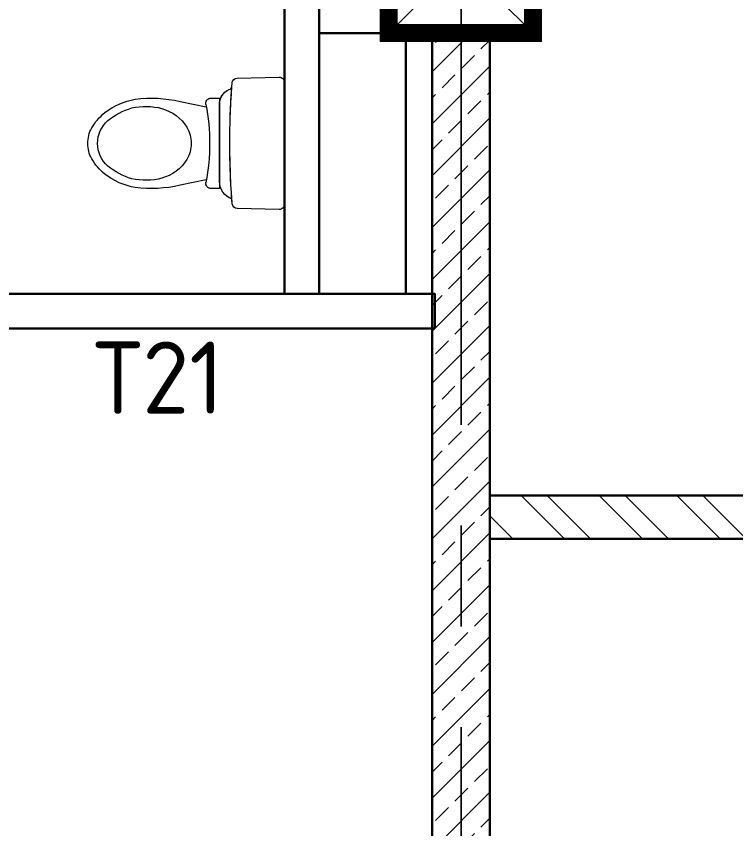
# Model space of a CAD drawing. Header units: millimetres. Extents: x -7566 to 51834, y -19356 to 38606.
# Drawn here: x 4862 to 7353, y 2994 to 5807 of the extents above; entities that cross this region are included whole.
import ezdxf

# ---------------------------------------------------------------- set-up
doc = ezdxf.new("R2010")
doc.units = ezdxf.units.MM
doc.linetypes.add('CENTER2', pattern=[28.575, 19.05, -3.175, 3.175, -3.175])
doc.linetypes.add('STROT', pattern=[1.7, 0.5, -1.2])
for name, color, linetype, lineweight in [('++++обратка', 5, 'Continuous', 30), ('++ОВ Надписи', 7, 'Continuous', 20), ('SANTECHNIC', 144, 'Continuous', 9), ('STENA', 22, 'Continuous', 50), ('Вытяжка', 5, 'Continuous', 35), ('Колонна', 15, 'Continuous', 30), ('Колонны', 7, 'Continuous', 30), ('оси', 6, 'STROT', 9), ('стена', 7, 'Continuous', 53), ('СТЕНЫ', 250, 'Continuous', 35)]:
    doc.layers.add(name, color=color, linetype=linetype, lineweight=lineweight)
doc.layers.get('++++обратка').off()
doc.styles.add('GOST Common_I', font='', dxfattribs={"height": 200})
doc.styles.get('GOST Common_I').set_extended_font_data('GOST Common')

# ---------------------------------------------------------------- blocks, each defined once
blk = doc.blocks.new('к')
at = {"lineweight": 0}
for p, q in [((6373750, -182890), (6374150, -183290)), ((6373750, -183290), (6374150, -182890))]:
    blk.add_line(p, q, dxfattribs=at)
at = {"color": 1, "lineweight": 30, "ltscale": 20}
blk.add_lwpolyline([(6373750, -182890), (6374150, -182890), (6374150, -183290), (6373750, -183290)], close=True, dxfattribs=at)
at = {"layer": 'Колонна', "color": 7, "ltscale": 100, "const_width": 50}
blk.add_lwpolyline([(6373750, -182890), (6374150, -182890), (6374150, -183290), (6373750, -183290)], close=True, dxfattribs=at)
blk = doc.blocks.new('бид')
at = {"layer": 'SANTECHNIC', "color": 163, "lineweight": 5, "true_color": 0x617bb3}
for p, q in [((21701.7, 22593.6), (21846.7, 22590.2)), ((21683.2, 22153.5), (21683.2, 22575.6)), ((21908.2, 22208.1), (21908.2, 22521)), ((21908.2, 22521), (21937.6, 22521)), ((21953.7, 22491.2), (22044.7, 22509.9)), ((21908.2, 22497.3), (21908.2, 22231.8)), ((22044.7, 22219.2), (21953.7, 22237.9)), ((21937.6, 22208.1), (21908.2, 22208.1)), ((21846.7, 22138.9), (21701.7, 22135.5))]:
    blk.add_line(p, q, dxfattribs=at)
at = {"layer": 'SANTECHNIC', "color": 163, "lineweight": 5, "true_color": 0x617bb3, "extrusion": (0, 0, -1)}
for centre, major_axis, ratio, start_param, end_param in [((21701.2, 22575.6), (12.7, 12.7), 1, 3.926973, 5.521574), ((21701.2, 22575.6), (12.7, 12.7), 1, 3.926973, 5.521574), ((21701.2, 22575.6), (12.7, 12.7), 1, 3.926973, 5.521574), ((21701.2, 22575.6), (12.7, 12.7), 1, 3.926973, 5.521574), ((21701.2, 22575.6), (12.7, 12.7), 1, 3.926973, 5.521574), ((21701.2, 22575.6), (12.7, 12.7), 1, 3.926973, 5.521574), ((21701.2, 22575.6), (12.7, 12.7), 1, 3.926973, 5.521574), ((21701.2, 22575.6), (12.7, 12.7), 1, 3.926973, 5.521574), ((21701.2, 22575.6), (12.7, 12.7), 1, 3.926973, 5.521574), ((21701.2, 22575.6), (12.7, 12.7), 1, 3.926973, 5.521574), ((21701.2, 22575.6), (12.7, 12.7), 1, 3.926973, 5.521574), ((21846.3, 22572.2), (12.7, 12.7), 1, 5.521549, 6.989943), ((21846.3, 22572.2), (12.7, 12.7), 1, 5.521549, 6.989943), ((21846.3, 22572.2), (12.7, 12.7), 1, 5.521549, 6.989943), ((21846.3, 22572.2), (12.7, 12.7), 1, 5.521549, 6.989943), ((21846.3, 22572.2), (12.7, 12.7), 1, 5.521549, 6.989943), ((21846.3, 22572.2), (12.7, 12.7), 1, 5.521549, 6.989943), ((21846.3, 22572.2), (12.7, 12.7), 1, 5.521549, 6.989943), ((21846.3, 22572.2), (12.7, 12.7), 1, 5.521549, 6.989943), ((21846.3, 22572.2), (12.7, 12.7), 1, 5.521549, 6.989943), ((21846.3, 22572.2), (12.7, 12.7), 1, 5.521549, 6.989943), ((21846.3, 22572.2), (12.7, 12.7), 1, 5.521549, 6.989943), ((19269, 22369.2), (1840.7, -1840.7), 1, -0.863983, -0.857583), ((19269, 22369.2), (1840.7, -1840.7), 1, -0.863983, -0.857583), ((19269, 22369.2), (1840.7, -1840.7), 1, -0.863983, -0.857583), ((19269, 22369.2), (1840.7, -1840.7), 1, -0.863983, -0.857583), ((19269, 22369.2), (1840.7, -1840.7), 1, -0.863983, -0.857583), ((19269, 22369.2), (1840.7, -1840.7), 1, -0.863983, -0.857583), ((19269, 22369.2), (1840.7, -1840.7), 1, -0.863983, -0.857583), ((19269, 22369.2), (1840.7, -1840.7), 1, -0.863983, -0.857583), ((19269, 22369.2), (1840.7, -1840.7), 1, -0.863983, -0.857583), ((19269, 22369.2), (1840.7, -1840.7), 1, -0.863983, -0.857583), ((19269, 22369.2), (1840.7, 1840.7), 1, 0.706814, 0.787191), ((21845.2, 22497.3), (44.5, 44.5), 1, 5.824608, 7.068567), ((21845.2, 22497.3), (44.5, 44.5), 1, 5.824608, 7.068567), ((21845.2, 22497.3), (44.5, 44.5), 1, 5.824608, 7.068567), ((21845.2, 22497.3), (44.5, 44.5), 1, 5.824608, 7.068567), ((21845.2, 22497.3), (44.5, 44.5), 1, 5.824608, 7.068567), ((21845.2, 22497.3), (44.5, 44.5), 1, 5.824608, 7.068567), ((21845.2, 22497.3), (44.5, 44.5), 1, 5.824608, 7.068567), ((21845.2, 22497.3), (44.5, 44.5), 1, 5.824608, 7.068567), ((21845.2, 22497.3), (44.5, 44.5), 1, 5.824608, 7.068567), ((21845.2, 22497.3), (44.5, 44.5), 1, 5.824608, 7.068567), ((21845.2, 22497.3), (44.5, 44.5), 1, 5.824605, 7.068567), ((19269, 22369.2), (1840.7, 1840.7), 1, 0.713213, 0.787191), ((19269, 22369.2), (1840.7, 1840.7), 1, 0.713213, 0.787191), ((19269, 22369.2), (1840.7, 1840.7), 1, 0.713213, 0.787191), ((19269, 22369.2), (1840.7, 1840.7), 1, 0.713213, 0.787191), ((19269, 22369.2), (1840.7, 1840.7), 1, 0.713213, 0.787191), ((19269, 22369.2), (1840.7, 1840.7), 1, 0.713213, 0.787191), ((19269, 22369.2), (1840.7, 1840.7), 1, 0.713213, 0.787191), ((19269, 22369.2), (1840.7, 1840.7), 1, 0.713213, 0.787191), ((19269, 22369.2), (1840.7, 1840.7), 1, 0.713213, 0.787191), ((19269, 22369.2), (1840.7, 1840.7), 1, 0.713213, 0.787191), ((21937.6, 22503), (12.7, 12.7), 1, 5.497805, 7.263294), ((21937.6, 22503), (12.7, 12.7), 1, 5.497805, 7.263294), ((21937.6, 22503), (12.7, 12.7), 1, 5.497805, 7.263294), ((21937.6, 22503), (12.7, 12.7), 1, 5.497805, 7.263294), ((21937.6, 22503), (12.7, 12.7), 1, 5.497805, 7.263294), ((21937.6, 22503), (12.7, 12.7), 1, 5.497805, 7.263294), ((21937.6, 22503), (12.7, 12.7), 1, 5.497805, 7.263294), ((21937.6, 22503), (12.7, 12.7), 1, 5.497805, 7.263294), ((21937.6, 22503), (12.7, 12.7), 1, 5.497805, 7.263294), ((21937.6, 22503), (12.7, 12.7), 1, 5.497805, 7.263294), ((21937.6, 22503), (12.7, 12.7), 1, 5.497805, 7.263294), ((22143.4, 22076.8), (314.1, -314.1), 1, 3.702908, 4.054452), ((22143.4, 22076.8), (314.1, -314.1), 1, 3.702908, 4.054452), ((22143.4, 22076.8), (314.1, -314.1), 1, 3.702908, 4.054452), ((22143.4, 22076.8), (314.1, -314.1), 1, 3.702908, 4.054452), ((22143.4, 22076.8), (314.1, -314.1), 1, 3.702908, 4.054452), ((22143.4, 22076.8), (314.1, -314.1), 1, 3.702908, 4.054452), ((22143.4, 22076.8), (314.1, -314.1), 1, 3.702908, 4.054452), ((22143.4, 22076.8), (314.1, -314.1), 1, 3.702908, 4.054452), ((22143.4, 22076.8), (314.1, -314.1), 1, 3.702908, 4.054452), ((22143.4, 22076.8), (314.1, -314.1), 1, 3.702908, 4.054452), ((22143.4, 22076.8), (314.1, -314.1), 1, 3.702908, 4.054452), ((22160.4, 22284.9), (166.8, 166.8), 1, 5.66572, 6.159469), ((22160.4, 22284.9), (166.8, 166.8), 1, 5.66572, 6.159469), ((22160.4, 22284.9), (166.8, 166.8), 1, 5.66572, 6.159469), ((22160.4, 22284.9), (166.8, 166.8), 1, 5.66572, 6.159469), ((22160.4, 22284.9), (166.8, 166.8), 1, 5.66572, 6.159469), ((22160.4, 22284.9), (166.8, 166.8), 1, 5.66572, 6.159469), ((22160.4, 22284.9), (166.8, 166.8), 1, 5.66572, 6.159469), ((22160.4, 22284.9), (166.8, 166.8), 1, 5.66572, 6.159469), ((22160.4, 22284.9), (166.8, 166.8), 1, 5.66572, 6.159469), ((22160.4, 22284.9), (166.8, 166.8), 1, 5.66572, 6.159469), ((22160.4, 22284.9), (166.8, 166.8), 1, 5.66572, 6.159469), ((22639.9, 22364.6), (493.4, 493.4), 1, 3.732293, 4.121682), ((22639.9, 22364.6), (493.4, 493.4), 1, 3.732293, 4.121682), ((22639.9, 22364.6), (493.4, 493.4), 1, 3.732293, 4.121682), ((22639.9, 22364.6), (493.4, 493.4), 1, 3.732293, 4.121682), ((22639.9, 22364.6), (493.4, 493.4), 1, 3.732293, 4.121682), ((22639.9, 22364.6), (493.4, 493.4), 1, 3.732293, 4.121682), ((22639.9, 22364.6), (493.4, 493.4), 1, 3.732293, 4.121682), ((22639.9, 22364.6), (493.4, 493.4), 1, 3.732293, 4.121682), ((22639.9, 22364.6), (493.4, 493.4), 1, 3.732293, 4.121682), ((22639.9, 22364.6), (493.4, 493.4), 1, 3.732293, 4.121682), ((22639.9, 22364.6), (493.4, 493.4), 1, 3.732293, 4.121682), ((22147.8, 22340.4), (106.2, -106.2), 1, 2.917964, 3.65895), ((22147.8, 22340.4), (106.2, -106.2), 1, 2.917964, 3.65895), ((22147.8, 22340.4), (106.2, -106.2), 1, 2.917964, 3.65895), ((22147.8, 22340.4), (106.2, -106.2), 1, 2.917964, 3.65895), ((22147.8, 22340.4), (106.2, -106.2), 1, 2.917964, 3.65895), ((22147.8, 22340.4), (106.2, -106.2), 1, 2.917964, 3.65895), ((22147.8, 22340.4), (106.2, -106.2), 1, 2.917964, 3.65895), ((22147.8, 22340.4), (106.2, -106.2), 1, 2.917964, 3.65895), ((22147.8, 22340.4), (106.2, -106.2), 1, 2.917964, 3.65895), ((22147.8, 22340.4), (106.2, -106.2), 1, 2.917964, 3.65895), ((22147.8, 22340.4), (106.2, -106.2), 1, 2.917964, 3.65895), ((22163.4, 22276.3), (152.8, 152.8), 1, 5.238454, 5.72234), ((22163.4, 22276.3), (152.8, 152.8), 1, 5.238454, 5.72234), ((22163.4, 22276.3), (152.8, 152.8), 1, 5.238454, 5.72234), ((22163.4, 22276.3), (152.8, 152.8), 1, 5.238454, 5.72234), ((22163.4, 22276.3), (152.8, 152.8), 1, 5.238454, 5.72234), ((22163.4, 22276.3), (152.8, 152.8), 1, 5.238454, 5.72234), ((22163.4, 22276.3), (152.8, 152.8), 1, 5.238454, 5.72234), ((22163.4, 22276.3), (152.8, 152.8), 1, 5.238454, 5.72234), ((22163.4, 22276.3), (152.8, 152.8), 1, 5.238454, 5.72234), ((22163.4, 22276.3), (152.8, 152.8), 1, 5.238454, 5.72234), ((22163.4, 22276.3), (152.8, 152.8), 1, 5.238454, 5.72234), ((22147.4, 22264.9), (163.5, 163.5), 1, 5.779049, 6.187594), ((22147.4, 22264.9), (163.5, 163.5), 1, 5.779049, 6.187594), ((22147.4, 22264.9), (163.5, 163.5), 1, 5.779049, 6.187594), ((22147.4, 22264.9), (163.5, 163.5), 1, 5.779049, 6.187594), ((22147.4, 22264.9), (163.5, 163.5), 1, 5.779049, 6.187594), ((22147.4, 22264.9), (163.5, 163.5), 1, 5.779049, 6.187594), ((22147.4, 22264.9), (163.5, 163.5), 1, 5.779049, 6.187594), ((22147.4, 22264.9), (163.5, 163.5), 1, 5.779049, 6.187594), ((22147.4, 22264.9), (163.5, 163.5), 1, 5.779049, 6.187594), ((22147.4, 22264.9), (163.5, 163.5), 1, 5.779049, 6.187594), ((22147.4, 22264.9), (163.5, 163.5), 1, 5.779049, 6.187594), ((22176, 22314.7), (143.4, -143.4), 1, 4.618354, 4.963396), ((22176, 22314.7), (143.4, -143.4), 1, 4.618354, 4.963396), ((22176, 22314.7), (143.4, -143.4), 1, 4.618354, 4.963396), ((22176, 22314.7), (143.4, -143.4), 1, 4.618354, 4.963396), ((22176, 22314.7), (143.4, -143.4), 1, 4.618354, 4.963396), ((22176, 22314.7), (143.4, -143.4), 1, 4.618354, 4.963396), ((22176, 22314.7), (143.4, -143.4), 1, 4.618354, 4.963396), ((22176, 22314.7), (143.4, -143.4), 1, 4.618354, 4.963396), ((22176, 22314.7), (143.4, -143.4), 1, 4.618354, 4.963396), ((22176, 22314.7), (143.4, -143.4), 1, 4.618354, 4.963396), ((22176, 22314.7), (143.4, -143.4), 1, 4.618354, 4.963396), ((22227.8, 22365.3), (72.5, 72.5), 1, 6.205612, 7.075907), ((22227.8, 22365.3), (72.5, 72.5), 1, 6.205612, 7.075907), ((22227.8, 22365.3), (72.5, 72.5), 1, 6.205612, 7.075907), ((22227.8, 22365.3), (72.5, 72.5), 1, 6.205612, 7.075907), ((22227.8, 22365.3), (72.5, 72.5), 1, 6.205612, 7.075907), ((22227.8, 22365.3), (72.5, 72.5), 1, 6.205612, 7.075907), ((22227.8, 22365.3), (72.5, 72.5), 1, 6.205612, 7.075907), ((22227.8, 22365.3), (72.5, 72.5), 1, 6.205612, 7.075907), ((22227.8, 22365.3), (72.5, 72.5), 1, 6.205612, 7.075907), ((22227.8, 22365.3), (72.5, 72.5), 1, 6.205612, 7.075907), ((22227.8, 22365.3), (72.5, 72.5), 1, 6.205612, 7.075907), ((21845.2, 22351.5), (44.5, 44.5), 1, -0.45858, -0.458577), ((21845.2, 22351.5), (44.5, 44.5), 1, -0.45858, -0.458577), ((21845.2, 22351.5), (44.5, 44.5), 1, -0.45858, -0.458577), ((21845.2, 22351.5), (44.5, 44.5), 1, -0.45858, -0.458577), ((21845.2, 22351.5), (44.5, 44.5), 1, -0.45858, -0.458577), ((21845.2, 22351.5), (44.5, 44.5), 1, -0.45858, -0.458577), ((21845.2, 22351.5), (44.5, 44.5), 1, -0.45858, -0.458577), ((21845.2, 22351.5), (44.5, 44.5), 1, -0.45858, -0.458577), ((21845.2, 22351.5), (44.5, 44.5), 1, -0.45858, -0.458577), ((21845.2, 22351.5), (44.5, 44.5), 1, -0.45858, -0.458577), ((22121.6, 22364.6), (81.5, -81.5), 1, 2.356198, 2.861304), ((22121.6, 22364.6), (81.5, -81.5), 1, 2.356198, 2.861304), ((22121.6, 22364.6), (81.5, -81.5), 1, 2.356198, 2.861304), ((22121.6, 22364.6), (81.5, -81.5), 1, 2.356198, 2.861304), ((22121.6, 22364.6), (81.5, -81.5), 1, 2.356198, 2.861304), ((22121.6, 22364.6), (81.5, -81.5), 1, 2.356198, 2.861304), ((22121.6, 22364.6), (81.5, -81.5), 1, 2.356198, 2.861304), ((22121.6, 22364.6), (81.5, -81.5), 1, 2.356198, 2.861304), ((22121.6, 22364.6), (81.5, -81.5), 1, 2.356198, 2.861304), ((22121.6, 22364.6), (81.5, -81.5), 1, 2.356198, 2.861304), ((22121.6, 22364.6), (81.5, -81.5), 1, 2.356198, 2.861304), ((22256.3, 22366.7), (75.9, -75.9), 1, -1.283954, -0.765249), ((22256.3, 22366.7), (75.9, -75.9), 1, -1.283954, -0.765249), ((22256.3, 22366.7), (75.9, -75.9), 1, -1.283954, -0.765249), ((22256.3, 22366.7), (75.9, -75.9), 1, -1.283954, -0.765249), ((22256.3, 22366.7), (75.9, -75.9), 1, -1.283954, -0.765249), ((22256.3, 22366.7), (75.9, -75.9), 1, -1.283954, -0.765249), ((22256.3, 22366.7), (75.9, -75.9), 1, -1.283954, -0.765249), ((22256.3, 22366.7), (75.9, -75.9), 1, -1.283954, -0.765249), ((22256.3, 22366.7), (75.9, -75.9), 1, -1.283954, -0.765249), ((22256.3, 22366.7), (75.9, -75.9), 1, -1.283954, -0.765249), ((22256.3, 22366.7), (75.9, -75.9), 1, -1.283954, -0.765249), ((19269, 22359.9), (1840.7, -1840.7), 1, -0.787192, -0.706815), ((19269, 22359.9), (1840.7, -1840.7), 1, -0.787192, -0.714012), ((19269, 22359.9), (1840.7, -1840.7), 1, -0.787192, -0.714012), ((19269, 22359.9), (1840.7, -1840.7), 1, -0.787192, -0.714012), ((19269, 22359.9), (1840.7, -1840.7), 1, -0.787192, -0.714012), ((19269, 22359.9), (1840.7, -1840.7), 1, -0.787192, -0.714012), ((19269, 22359.9), (1840.7, -1840.7), 1, -0.787192, -0.714012), ((19269, 22359.9), (1840.7, -1840.7), 1, -0.787192, -0.714012), ((19269, 22359.9), (1840.7, -1840.7), 1, -0.787192, -0.714012), ((19269, 22359.9), (1840.7, -1840.7), 1, -0.787192, -0.714012), ((19269, 22359.9), (1840.7, -1840.7), 1, -0.787192, -0.714012), ((22121.6, 22364.6), (81.5, -81.5), 1, 1.851087, 2.356193), ((22121.6, 22364.6), (81.5, -81.5), 1, 1.851087, 2.356193), ((22121.6, 22364.6), (81.5, -81.5), 1, 1.851087, 2.356193), ((22121.6, 22364.6), (81.5, -81.5), 1, 1.851087, 2.356193), ((22121.6, 22364.6), (81.5, -81.5), 1, 1.851087, 2.356193), ((22121.6, 22364.6), (81.5, -81.5), 1, 1.851087, 2.356193), ((22121.6, 22364.6), (81.5, -81.5), 1, 1.851087, 2.356193), ((22121.6, 22364.6), (81.5, -81.5), 1, 1.851087, 2.356193), ((22121.6, 22364.6), (81.5, -81.5), 1, 1.851087, 2.356193), ((22121.6, 22364.6), (81.5, -81.5), 1, 1.851087, 2.356193), ((22121.6, 22364.6), (81.5, -81.5), 1, 1.851087, 2.356193), ((22227.8, 22363.8), (72.5, 72.5), 1, 0.778081, 1.648375), ((22227.8, 22363.8), (72.5, 72.5), 1, 0.778081, 1.648375), ((22227.8, 22363.8), (72.5, 72.5), 1, 0.778081, 1.648375), ((22227.8, 22363.8), (72.5, 72.5), 1, 0.778081, 1.648375), ((22227.8, 22363.8), (72.5, 72.5), 1, 0.778081, 1.648375), ((22227.8, 22363.8), (72.5, 72.5), 1, 0.778081, 1.648375), ((22227.8, 22363.8), (72.5, 72.5), 1, 0.778081, 1.648375), ((22227.8, 22363.8), (72.5, 72.5), 1, 0.778081, 1.648375), ((22227.8, 22363.8), (72.5, 72.5), 1, 0.778081, 1.648375), ((22227.8, 22363.8), (72.5, 72.5), 1, 0.778081, 1.648375), ((22227.8, 22363.8), (72.5, 72.5), 1, 0.778081, 1.648375), ((22256.3, 22362.4), (75.9, -75.9), 1, -0.805548, -0.286843), ((22256.3, 22362.4), (75.9, -75.9), 1, -0.805548, -0.286843), ((22256.3, 22362.4), (75.9, -75.9), 1, -0.805548, -0.286843), ((22256.3, 22362.4), (75.9, -75.9), 1, -0.805548, -0.286843), ((22256.3, 22362.4), (75.9, -75.9), 1, -0.805548, -0.286843), ((22256.3, 22362.4), (75.9, -75.9), 1, -0.805548, -0.286843), ((22256.3, 22362.4), (75.9, -75.9), 1, -0.805548, -0.286843), ((22256.3, 22362.4), (75.9, -75.9), 1, -0.805548, -0.286843), ((22256.3, 22362.4), (75.9, -75.9), 1, -0.805548, -0.286843), ((22256.3, 22362.4), (75.9, -75.9), 1, -0.805548, -0.286843), ((22256.3, 22362.4), (75.9, -75.9), 1, -0.805548, -0.286843), ((22176, 22414.4), (143.4, 143.4), 1, 1.319789, 1.66483), ((22176, 22414.4), (143.4, 143.4), 1, 1.319789, 1.66483), ((22176, 22414.4), (143.4, 143.4), 1, 1.319789, 1.66483), ((22176, 22414.4), (143.4, 143.4), 1, 1.319789, 1.66483), ((22176, 22414.4), (143.4, 143.4), 1, 1.319789, 1.66483), ((22176, 22414.4), (143.4, 143.4), 1, 1.319789, 1.66483), ((22176, 22414.4), (143.4, 143.4), 1, 1.319789, 1.66483), ((22176, 22414.4), (143.4, 143.4), 1, 1.319789, 1.66483), ((22176, 22414.4), (143.4, 143.4), 1, 1.319789, 1.66483), ((22176, 22414.4), (143.4, 143.4), 1, 1.319789, 1.66483), ((22176, 22414.4), (143.4, 143.4), 1, 1.319789, 1.66483), ((22147.8, 22388.7), (106.2, -106.2), 1, 1.053441, 1.794427), ((22147.8, 22388.7), (106.2, -106.2), 1, 1.053441, 1.794427), ((22147.8, 22388.7), (106.2, -106.2), 1, 1.053441, 1.794427), ((22147.8, 22388.7), (106.2, -106.2), 1, 1.053441, 1.794427), ((22147.8, 22388.7), (106.2, -106.2), 1, 1.053441, 1.794427), ((22147.8, 22388.7), (106.2, -106.2), 1, 1.053441, 1.794427), ((22147.8, 22388.7), (106.2, -106.2), 1, 1.053441, 1.794427), ((22147.8, 22388.7), (106.2, -106.2), 1, 1.053441, 1.794427), ((22147.8, 22388.7), (106.2, -106.2), 1, 1.053441, 1.794427), ((22147.8, 22388.7), (106.2, -106.2), 1, 1.053441, 1.794427), ((22147.8, 22388.7), (106.2, -106.2), 1, 1.053441, 1.794427), ((22147.4, 22464.2), (163.5, 163.5), 1, 1.666383, 2.074928), ((22147.4, 22464.2), (163.5, 163.5), 1, 1.666383, 2.074928), ((22147.4, 22464.2), (163.5, 163.5), 1, 1.666383, 2.074928), ((22147.4, 22464.2), (163.5, 163.5), 1, 1.666383, 2.074928), ((22147.4, 22464.2), (163.5, 163.5), 1, 1.666383, 2.074928), ((22147.4, 22464.2), (163.5, 163.5), 1, 1.666383, 2.074928), ((22147.4, 22464.2), (163.5, 163.5), 1, 1.666383, 2.074928), ((22147.4, 22464.2), (163.5, 163.5), 1, 1.666383, 2.074928), ((22147.4, 22464.2), (163.5, 163.5), 1, 1.666383, 2.074928), ((22147.4, 22464.2), (163.5, 163.5), 1, 1.666383, 2.074928), ((22147.4, 22464.2), (163.5, 163.5), 1, 1.666383, 2.074928), ((22160.4, 22444.2), (166.8, -166.8), 1, 0.123713, 0.617462), ((22160.4, 22444.2), (166.8, -166.8), 1, 0.123713, 0.617462), ((22160.4, 22444.2), (166.8, -166.8), 1, 0.123713, 0.617462), ((22160.4, 22444.2), (166.8, -166.8), 1, 0.123713, 0.617462), ((22160.4, 22444.2), (166.8, -166.8), 1, 0.123713, 0.617462), ((22160.4, 22444.2), (166.8, -166.8), 1, 0.123713, 0.617462), ((22160.4, 22444.2), (166.8, -166.8), 1, 0.123713, 0.617462), ((22160.4, 22444.2), (166.8, -166.8), 1, 0.123713, 0.617462), ((22160.4, 22444.2), (166.8, -166.8), 1, 0.123713, 0.617462), ((22160.4, 22444.2), (166.8, -166.8), 1, 0.123713, 0.617462), ((22160.4, 22444.2), (166.8, -166.8), 1, 0.123713, 0.617462), ((21845.2, 22231.8), (60.6, -18.2), 0.94795, -0.306526, 0.964502), ((21845.2, 22231.8), (60.6, -18.2), 0.94795, -0.24712, 0.964502), ((21845.2, 22231.8), (60.6, -18.2), 0.94795, -0.24712, 0.964502), ((21845.2, 22231.8), (60.6, -18.2), 0.94795, -0.24712, 0.964502), ((21845.2, 22231.8), (60.6, -18.2), 0.94795, -0.24712, 0.964502), ((21845.2, 22231.8), (60.6, -18.2), 0.94795, -0.24712, 0.964502), ((21845.2, 22231.8), (60.6, -18.2), 0.94795, -0.24712, 0.964502), ((21845.2, 22231.8), (60.6, -18.2), 0.94795, -0.24712, 0.964502), ((21845.2, 22231.8), (60.6, -18.2), 0.94795, -0.24712, 0.964502), ((21845.2, 22231.8), (60.6, -18.2), 0.94795, -0.24712, 0.964502), ((21845.2, 22231.8), (60.6, -18.2), 0.94795, -0.24712, 0.964502), ((21845.2, 22231.8), (60.6, -18.2), 0.94795, -0.306526, -0.24712), ((21845.2, 22231.8), (60.6, -18.2), 0.94795, -0.306526, -0.24712), ((21845.2, 22231.8), (60.6, -18.2), 0.94795, -0.306526, -0.24712), ((21845.2, 22231.8), (60.6, -18.2), 0.94795, -0.306526, -0.24712), ((21845.2, 22231.8), (60.6, -18.2), 0.94795, -0.306526, -0.24712), ((21845.2, 22231.8), (60.6, -18.2), 0.94795, -0.306526, -0.24712), ((21845.2, 22231.8), (60.6, -18.2), 0.94795, -0.306526, -0.24712), ((21845.2, 22231.8), (60.6, -18.2), 0.94795, -0.306526, -0.24712), ((21845.2, 22231.8), (60.6, -18.2), 0.94795, -0.306526, -0.24712), ((21845.2, 22231.8), (60.6, -18.2), 0.94795, -0.306526, -0.24712), ((21937.6, 22226.1), (12.7, 12.7), 1, 0.59071, 2.356199), ((21937.6, 22226.1), (12.7, 12.7), 1, 0.59071, 2.356199), ((21937.6, 22226.1), (12.7, 12.7), 1, 0.59071, 2.356199), ((21937.6, 22226.1), (12.7, 12.7), 1, 0.59071, 2.356199), ((21937.6, 22226.1), (12.7, 12.7), 1, 0.59071, 2.356199), ((21937.6, 22226.1), (12.7, 12.7), 1, 0.59071, 2.356199), ((21937.6, 22226.1), (12.7, 12.7), 1, 0.59071, 2.356199), ((21937.6, 22226.1), (12.7, 12.7), 1, 0.59071, 2.356199), ((21937.6, 22226.1), (12.7, 12.7), 1, 0.59071, 2.356199), ((21937.6, 22226.1), (12.7, 12.7), 1, 0.59071, 2.356199), ((21937.6, 22226.1), (12.7, 12.7), 1, 0.59071, 2.356199), ((22163.4, 22452.8), (152.8, -152.8), 1, 0.560845, 1.04473), ((22163.4, 22452.8), (152.8, -152.8), 1, 0.560845, 1.04473), ((22163.4, 22452.8), (152.8, -152.8), 1, 0.560845, 1.04473), ((22163.4, 22452.8), (152.8, -152.8), 1, 0.560845, 1.04473), ((22163.4, 22452.8), (152.8, -152.8), 1, 0.560845, 1.04473), ((22163.4, 22452.8), (152.8, -152.8), 1, 0.560845, 1.04473), ((22163.4, 22452.8), (152.8, -152.8), 1, 0.560845, 1.04473), ((22163.4, 22452.8), (152.8, -152.8), 1, 0.560845, 1.04473), ((22163.4, 22452.8), (152.8, -152.8), 1, 0.560845, 1.04473), ((22163.4, 22452.8), (152.8, -152.8), 1, 0.560845, 1.04473), ((22163.4, 22452.8), (152.8, -152.8), 1, 0.560845, 1.04473), ((22143.4, 22652.3), (314.1, -314.1), 1, 0.657938, 1.009482), ((22143.4, 22652.3), (314.1, -314.1), 1, 0.657938, 1.009482), ((22143.4, 22652.3), (314.1, -314.1), 1, 0.657938, 1.009482), ((22143.4, 22652.3), (314.1, -314.1), 1, 0.657938, 1.009482), ((22143.4, 22652.3), (314.1, -314.1), 1, 0.657938, 1.009482), ((22143.4, 22652.3), (314.1, -314.1), 1, 0.657938, 1.009482), ((22143.4, 22652.3), (314.1, -314.1), 1, 0.657938, 1.009482), ((22143.4, 22652.3), (314.1, -314.1), 1, 0.657938, 1.009482), ((22143.4, 22652.3), (314.1, -314.1), 1, 0.657938, 1.009482), ((22143.4, 22652.3), (314.1, -314.1), 1, 0.657938, 1.009482), ((22143.4, 22652.3), (314.1, -314.1), 1, 0.657938, 1.009482), ((19269, 22359.9), (1840.7, -1840.7), 1, -0.714012, -0.706815), ((19269, 22359.9), (1840.7, -1840.7), 1, -0.714012, -0.706815), ((19269, 22359.9), (1840.7, -1840.7), 1, -0.714012, -0.706815), ((19269, 22359.9), (1840.7, -1840.7), 1, -0.714012, -0.706815), ((19269, 22359.9), (1840.7, -1840.7), 1, -0.714012, -0.706815), ((19269, 22359.9), (1840.7, -1840.7), 1, -0.714012, -0.706815), ((19269, 22359.9), (1840.7, -1840.7), 1, -0.714012, -0.706815), ((19269, 22359.9), (1840.7, -1840.7), 1, -0.714012, -0.706815), ((19269, 22359.9), (1840.7, -1840.7), 1, -0.714012, -0.706815), ((19269, 22359.9), (1840.7, -1840.7), 1, -0.714012, -0.706815), ((21845.4, 22231.3), (44.2, 44.2), 1, 1.951344, 2.029958), ((21845.4, 22231.3), (44.2, 44.2), 1, 1.951344, 2.029958), ((21845.4, 22231.3), (44.2, 44.2), 1, 1.951344, 2.029958), ((21845.4, 22231.3), (44.2, 44.2), 1, 1.951344, 2.029958), ((21845.4, 22231.3), (44.2, 44.2), 1, 1.951344, 2.029958), ((21845.4, 22231.3), (44.2, 44.2), 1, 1.951344, 2.029958), ((21845.4, 22231.3), (44.2, 44.2), 1, 1.951344, 2.029958), ((21845.4, 22231.3), (44.2, 44.2), 1, 1.951344, 2.029958), ((21845.4, 22231.3), (44.2, 44.2), 1, 1.951344, 2.029958), ((21845.4, 22231.3), (44.2, 44.2), 1, 1.951344, 2.029958), ((21845.4, 22231.3), (44.2, 44.2), 1, 1.951344, 2.029958), ((21701.2, 22153.5), (12.7, -12.7), 1, 0.761582, 2.356182), ((21701.2, 22153.5), (12.7, -12.7), 1, 0.761582, 2.356182), ((21701.2, 22153.5), (12.7, -12.7), 1, 0.761582, 2.356182), ((21701.2, 22153.5), (12.7, -12.7), 1, 0.761582, 2.356182), ((21701.2, 22153.5), (12.7, -12.7), 1, 0.761582, 2.356182), ((21701.2, 22153.5), (12.7, -12.7), 1, 0.761582, 2.356182), ((21701.2, 22153.5), (12.7, -12.7), 1, 0.761582, 2.356182), ((21701.2, 22153.5), (12.7, -12.7), 1, 0.761582, 2.356182), ((21701.2, 22153.5), (12.7, -12.7), 1, 0.761582, 2.356182), ((21701.2, 22153.5), (12.7, -12.7), 1, 0.761582, 2.356182), ((21701.2, 22153.5), (12.7, -12.7), 1, 0.761582, 2.356182), ((21846.3, 22156.9), (12.7, 12.7), 1, 0.864048, 2.332443), ((21846.3, 22156.9), (12.7, 12.7), 1, 0.864048, 2.332443), ((21846.3, 22156.9), (12.7, 12.7), 1, 0.864048, 2.332443), ((21846.3, 22156.9), (12.7, 12.7), 1, 0.864048, 2.332443), ((21846.3, 22156.9), (12.7, 12.7), 1, 0.864048, 2.332443), ((21846.3, 22156.9), (12.7, 12.7), 1, 0.864048, 2.332443), ((21846.3, 22156.9), (12.7, 12.7), 1, 0.864048, 2.332443), ((21846.3, 22156.9), (12.7, 12.7), 1, 0.864048, 2.332443), ((21846.3, 22156.9), (12.7, 12.7), 1, 0.864048, 2.332443), ((21846.3, 22156.9), (12.7, 12.7), 1, 0.864048, 2.332443), ((21846.3, 22156.9), (12.7, 12.7), 1, 0.864048, 2.332443)]:
    blk.add_ellipse(centre, major_axis=major_axis, ratio=ratio, start_param=start_param, end_param=end_param, dxfattribs=at)
blk = doc.blocks.new('89898989')
at = {"layer": 'STENA', "lineweight": 9, "true_color": 0x939598}
h = blk.add_hatch(dxfattribs=at)
h.set_pattern_fill('ANSI33', color=252, scale=20, angle=180)
h.set_pattern_definition([(225, (-1419257.2, 495005.17), (89.802561, -89.802561), []), (225, (-1419347.01, 495005.17), (89.802561, -89.802561), [63.5, -31.75])])
h.paths.add_polyline_path([(-726628.4, 569781.4), (-726828.4, 569781.4), (-726828.4, 575281.4), (-726628.4, 575281.4)])
at = {"layer": 'стена', "lineweight": 9, "true_color": 0x939598}
h = blk.add_hatch(dxfattribs=at)
h.set_pattern_fill('ANSI32', color=252, scale=20, angle=-90)
h.set_pattern_definition([(315, (-136377.63, 2628739.1), (134.703842, 134.703842), []), (315, (-136377.63, 2628649.3), (134.703842, 134.703842), [])])
h.paths.add_polyline_path([(-726628.4, 573530), (-726628.4, 573680.3), (-723806.7, 573680), (-723806.7, 573529.8)])
at = {"layer": 'STENA', "color": 252, "lineweight": 30, "true_color": 0x939598}
blk.add_lwpolyline([(-726628.4, 575281.4), (-726628.4, 569781.4), (-726828.4, 569781.4), (-726828.4, 575281.4)], close=True, dxfattribs=at)
at = {"layer": 'Вытяжка', "color": 252, "lineweight": 30, "ltscale": 20, "true_color": 0x939598}
blk.add_lwpolyline([(-727219.3, 574378.7), (-726919.3, 574378.7), (-726919.3, 575281.4), (-727219.3, 575281.4)], close=True, dxfattribs=at)
at = {"layer": 'оси', "color": 252, "linetype": 'CENTER2', "lineweight": 13, "ltscale": 110, "true_color": 0x939598}
for points in [[(-726728.4, 588594.1), (-726728.4, 566424.7)], [(-726727.7, 588594.1), (-726727.7, 566424.7)]]:
    blk.add_lwpolyline(points, dxfattribs=at)
at = {"layer": 'стена', "color": 252, "lineweight": 30, "true_color": 0x939598}
blk.add_lwpolyline([(-723806.4, 573680.5), (-723806.4, 573530), (-726628.4, 573530), (-726628.4, 573679.9), (-723806.4, 573680.5)], dxfattribs=at)
at = {"layer": 'СТЕНЫ', "color": 252, "lineweight": 30, "true_color": 0x939598}
for points in [[(-727219.3, 575613.8), (-727339.3, 575613.8), (-727339.3, 574378.7), (-727219.3, 574378.7)], [(-728838.9, 574378.7), (-728838.9, 574258.7), (-726818.9, 574258.7), (-726818.9, 574378.7)]]:
    blk.add_lwpolyline(points, close=True, dxfattribs=at)
at = {"color": 252, "lineweight": 5, "true_color": 0x939598, "rotation": 180.0066994550956}
blk.add_blockref('бид', (-705658.7, 597266.9), dxfattribs=at)
at = {"layer": 'Колонны', "color": 252, "lineweight": -2, "true_color": 0x939598, "xscale": 1.25, "yscale": 1.25, "zscale": 1.25, "rotation": 270}
blk.add_blockref('к', (-497865.9, 8542968.9), dxfattribs=at)

msp = doc.modelspace()

# ---------------------------------------------------------------- block references
at = {"layer": '++++обратка'}
msp.add_blockref('89898989', (733129.8, -569532.9), dxfattribs=at)

# ---------------------------------------------------------------- texts
at = {"layer": '++ОВ Надписи', "ltscale": 5, "insert": (5354.7, 4430.6), "char_height": 250, "width": 2075.748, "attachment_point": 8, "line_spacing_factor": 1.022761, "style": 'GOST Common_I'}
msp.add_mtext('Т21', dxfattribs=at)

doc.saveas('drawing.dxf')
